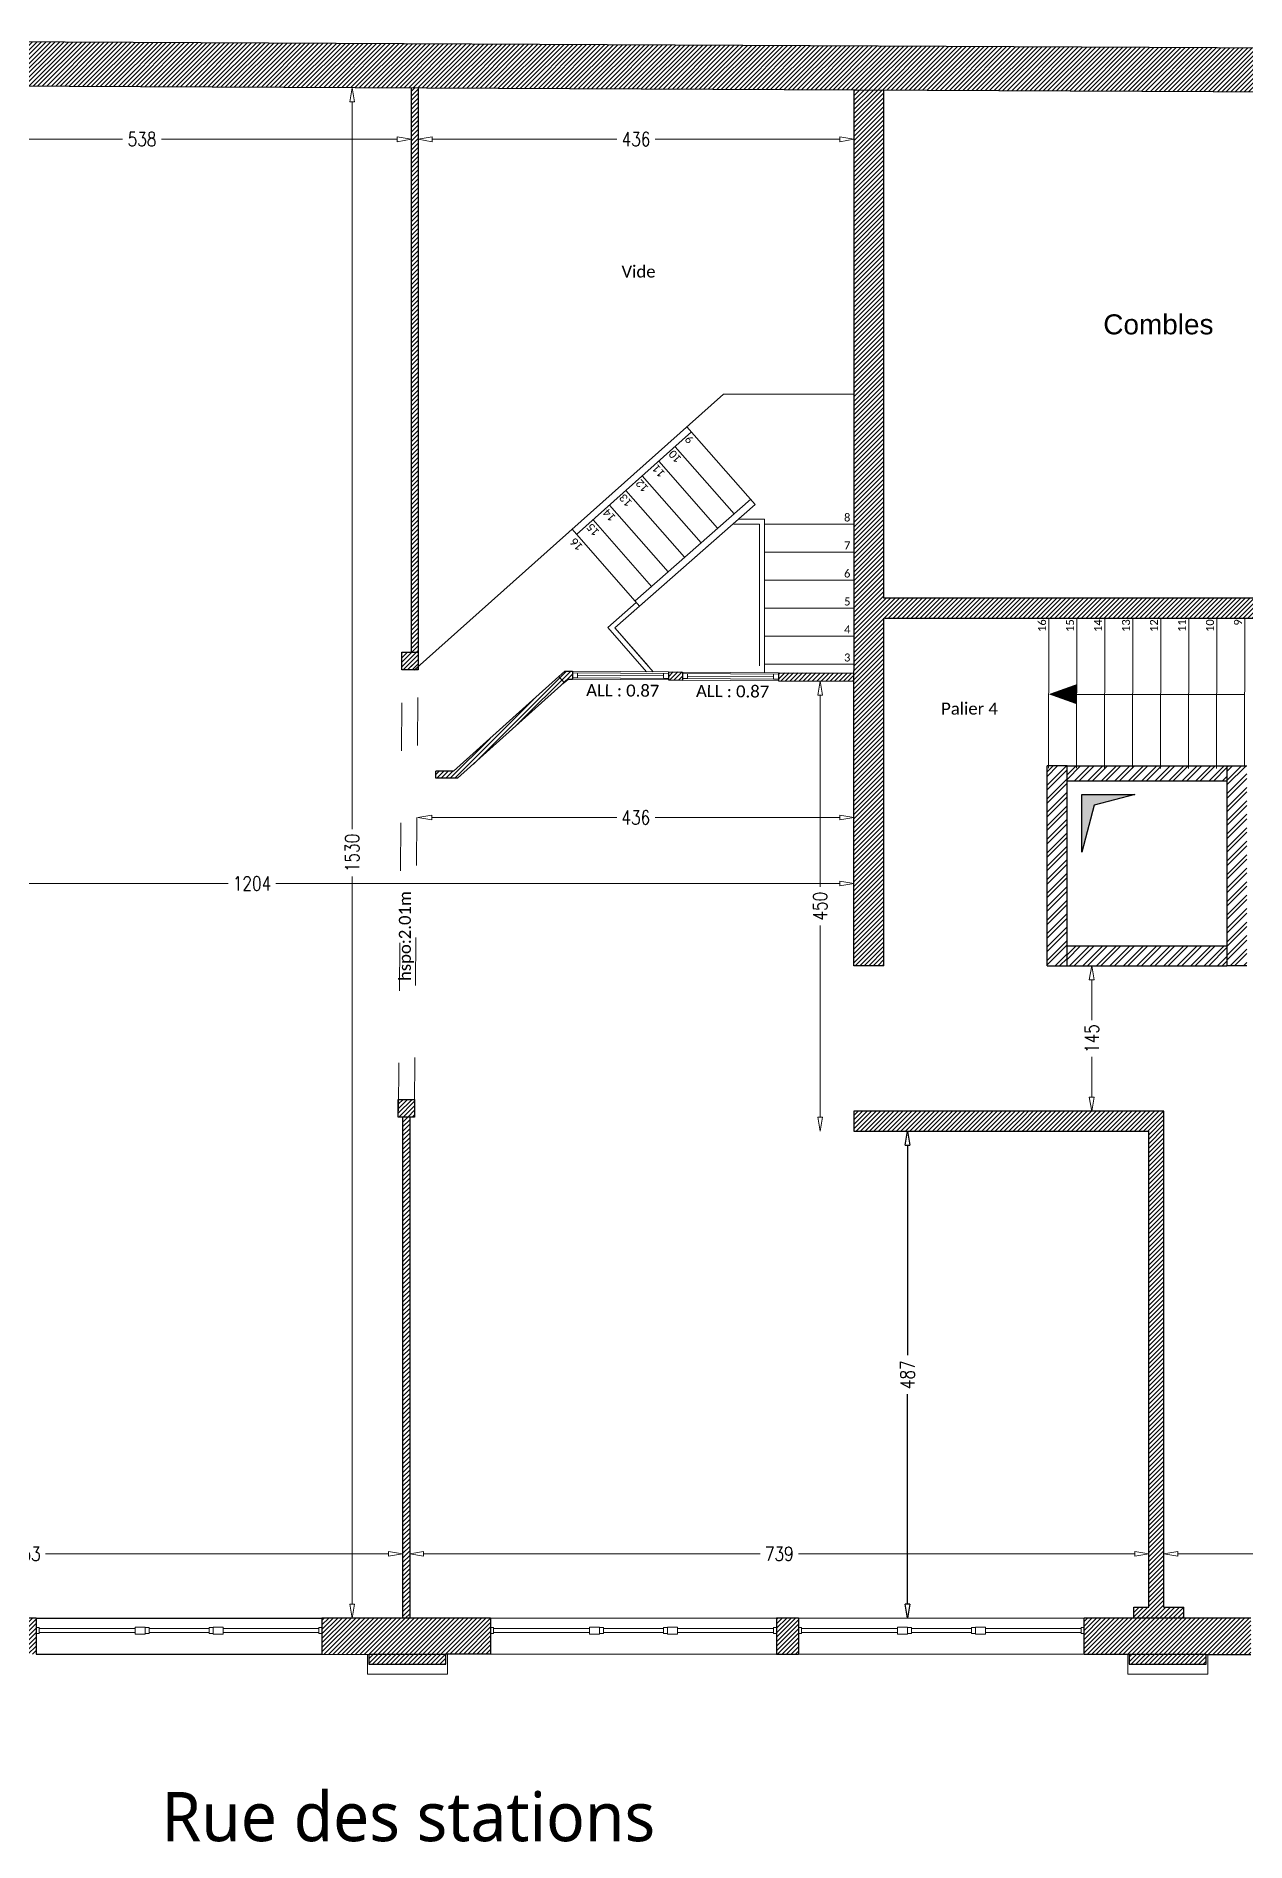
# Model space of a CAD drawing. Header units: millimetres. Extents: x -14819 to 43195, y -10328 to 20814.
# Drawn here: x 7799 to 9009, y 19008 to 20814 of the extents above; entities that cross this region are included whole.
import ezdxf
from ezdxf.enums import TextEntityAlignment as Align

# ---------------------------------------------------------------- set-up
doc = ezdxf.new("R2010")
doc.units = ezdxf.units.MM
doc.header["$PDMODE"] = 3
doc.linetypes.add('ACAD_ISO03W100', pattern=[30, 12, -18])
doc.linetypes.add('Chemin', pattern=[0.5, 0.3, -0.2])
for name, color, linetype, lineweight in [('-SOCNA- Fer- Coffrage', 173, 'Continuous', 25), ('01 - Gros Oeuvre', 7, 'Continuous', 25), ('05 - Menuiserie', 150, 'Continuous', 5), ('41 - Côtes Intérieures', 71, 'Continuous', 9), ('50 - Signes', 12, 'Continuous', 9), ('59 - TxT', 120, 'Continuous', 0), ('_Texte', 7, 'Continuous', 15), ('Escalier', 8, 'Continuous', 18), ('Lignes', 92, 'Continuous', 9), ('Légendes', 250, 'Continuous', 5), ('Menuiserie', 250, 'Continuous', 9), ('Menuiserie_cps', 7, 'Continuous', 15), ('Mur_coupe', 7, 'Continuous', 25), ('Mur_projeté', 8, 'ACAD_ISO03W100', 18), ('Mur_vu', 8, 'Continuous', 18)]:
    doc.layers.add(name, color=color, linetype=linetype, lineweight=lineweight)
doc.layers.add('10 - Hachures', color=7, linetype='Continuous', lineweight=18, true_color=0x646464)
doc.styles.add('CR_Cot', font='simplex.shx', dxfattribs={"width": 0.8})
doc.styles.add('Legend', font='calibri.ttf')
doc.styles.get("Standard").update_dxf_attribs({"font": 'arial.ttf'})
doc.styles.add('Trebuchet MS', font='trebuc.ttf', dxfattribs={"height": 0.492308})
doc.dimstyles.get("Standard").update_dxf_attribs({"dimtxt": 14, "dimasz": 14, "dimexe": 0.18, "dimexo": 0.0625, "dimgap": 5, "dimtad": 0, "dimtoh": 1, "dimdec": 0, "dimzin": 0, "dimdsep": 46, "dimtxsty": 'CR_Cot', "dimblk": 'CLOSEDBLANK', "dimcen": 0, "dimse1": 1, "dimse2": 1, "dimadec": 0, "dimazin": 0, "dimtfac": 1, "dimtdec": 0, "dimtofl": 0, "dimtmove": 0, "dimatfit": 3, "dimfxl": 1, "dimtolj": 1, "dimtzin": 0, "dimarcsym": 0})
pattern_1 = [(45, (-15792.2125, -6420.9013), (-2.24506403, 2.24506403), [])]
pattern_2 = [(45, (-6623.518, -9169.1808), (-2.245064, 2.245064), [])]

# ---------------------------------------------------------------- blocks, each defined once
blk = doc.blocks.new('_ClosedBlank')
at = {"color": 0, "linetype": 'ByBlock', "lineweight": -2}
for p, q in [((-1, 0.17), (0, 0)), ((-1, 0.17), (-1, -0.17)), ((0, 0), (-1, -0.17))]:
    blk.add_line(p, q, dxfattribs=at)
blk = doc.blocks.new('*D769')
at = {"layer": '41 - Côtes Intérieures', "color": 0, "lineweight": -2, "transparency": 16777216}
for p, q in [((8853.1, 9859.3), (8853.1, 9818.9)), ((8853.1, 9741.8), (8853.1, 9782.2))]:
    blk.add_line(p, q, dxfattribs=at)
at = {"layer": 'Defpoints', "color": 0, "lineweight": 18, "transparency": 16777216}
for p in [(8872.6, 9873.3, 487.5), (8853.1, 9727.8), (8872.6, 9727.8)]:
    blk.add_point(p, dxfattribs=at)
at = {"layer": '41 - Côtes Intérieures', "color": 0, "lineweight": -2, "transparency": 16777216, "xscale": 14, "yscale": 14, "zscale": 14}
for p, rotation in [((8853.1, 9873.3), 90), ((8853.1, 9727.8), 270)]:
    blk.add_blockref('_ClosedBlank', p, dxfattribs=dict(at, rotation=rotation))
at = {"layer": '41 - Côtes Intérieures', "color": 0, "lineweight": 18, "transparency": 16777216, "insert": (8853.1, 9800.5), "char_height": 14, "attachment_point": 5, "rotation": 90, "style": 'CR_Cot'}
blk.add_mtext('\\A1;145', dxfattribs=at)
blk = doc.blocks.new('Fenetre_96')
blk.add_lwpolyline([(0.05, 0.05), (0.05, 0), (0, 0), (0, 0.05), (0.96, 0.05), (0.96, 0), (0.91, 0), (0.91, 0.05), (0.91, 0.025), (0.05, 0.025), (0.05, 0), (0.91, 0)])
blk = doc.blocks.new('*D772')
at = {"layer": '41 - Côtes Intérieures', "color": 0, "lineweight": -2, "transparency": 16777216}
for p, q in [((7425, 9285.3), (7768, 9285.3)), ((8149.7, 9285.3), (7806.8, 9285.3))]:
    blk.add_line(p, q, dxfattribs=at)
at = {"layer": 'Defpoints', "color": 0, "lineweight": 18, "transparency": 16777216}
for p in [(8163.7, 9285.3), (7411, 9221, 195), (8163.7, 9221, 195)]:
    blk.add_point(p, dxfattribs=at)
at = {"layer": '41 - Côtes Intérieures', "color": 0, "lineweight": -2, "transparency": 16777216, "xscale": 14, "yscale": 14, "zscale": 14, "rotation": 180}
blk.add_blockref('_ClosedBlank', (7411, 9285.3), dxfattribs=at)
at = {"layer": '41 - Côtes Intérieures', "color": 0, "lineweight": -2, "transparency": 16777216, "xscale": 14, "yscale": 14, "zscale": 14}
blk.add_blockref('_ClosedBlank', (8163.7, 9285.3), dxfattribs=at)
at = {"layer": '41 - Côtes Intérieures', "color": 0, "lineweight": 18, "transparency": 16777216, "insert": (7787.4, 9285.3), "char_height": 14, "attachment_point": 5, "style": 'CR_Cot'}
blk.add_mtext('\\A1;753', dxfattribs=at)
blk = doc.blocks.new('*D773')
at = {"layer": '41 - Côtes Intérieures', "color": 0, "lineweight": -2, "transparency": 16777216}
for p, q in [((8184.9, 9285.3), (8521.4, 9285.3)), ((8896.2, 9285.3), (8559.7, 9285.3))]:
    blk.add_line(p, q, dxfattribs=at)
at = {"layer": 'Defpoints', "color": 0, "lineweight": 18, "transparency": 16777216}
for p in [(8910.2, 9285.3), (8910.2, 9263.6), (8170.9, 9221, 195)]:
    blk.add_point(p, dxfattribs=at)
at = {"layer": '41 - Côtes Intérieures', "color": 0, "lineweight": -2, "transparency": 16777216, "xscale": 14, "yscale": 14, "zscale": 14, "rotation": 180}
blk.add_blockref('_ClosedBlank', (8170.9, 9285.3), dxfattribs=at)
at = {"layer": '41 - Côtes Intérieures', "color": 0, "lineweight": -2, "transparency": 16777216, "xscale": 14, "yscale": 14, "zscale": 14}
blk.add_blockref('_ClosedBlank', (8910.2, 9285.3), dxfattribs=at)
at = {"layer": '41 - Côtes Intérieures', "color": 0, "lineweight": 18, "transparency": 16777216, "insert": (8540.6, 9285.3), "char_height": 14, "attachment_point": 5, "style": 'CR_Cot'}
blk.add_mtext('\\A1;739', dxfattribs=at)
blk = doc.blocks.new('*D774')
at = {"layer": '41 - Côtes Intérieures', "color": 0, "lineweight": -2, "transparency": 16777216}
for p, q in [((8939.2, 9285.3), (9208.3, 9285.3)), ((9516.1, 9285.3), (9247.1, 9285.3))]:
    blk.add_line(p, q, dxfattribs=at)
at = {"layer": 'Defpoints', "color": 0, "lineweight": 18, "transparency": 16777216}
for p in [(9530.1, 9285.3), (8925.2, 9232), (9530.1, 9232, 195)]:
    blk.add_point(p, dxfattribs=at)
at = {"layer": '41 - Côtes Intérieures', "color": 0, "lineweight": -2, "transparency": 16777216, "xscale": 14, "yscale": 14, "zscale": 14, "rotation": 180}
blk.add_blockref('_ClosedBlank', (8925.2, 9285.3), dxfattribs=at)
at = {"layer": '41 - Côtes Intérieures', "color": 0, "lineweight": -2, "transparency": 16777216, "xscale": 14, "yscale": 14, "zscale": 14}
blk.add_blockref('_ClosedBlank', (9530.1, 9285.3), dxfattribs=at)
at = {"layer": '41 - Côtes Intérieures', "color": 0, "lineweight": 18, "transparency": 16777216, "insert": (9227.7, 9285.3), "char_height": 14, "attachment_point": 5, "style": 'CR_Cot'}
blk.add_mtext('\\A1;605', dxfattribs=at)
blk = doc.blocks.new('*D775')
at = {"layer": '41 - Côtes Intérieures', "color": 0, "lineweight": -2, "transparency": 16777216}
for p, q in [((8581.5, 10143.7), (8581.5, 9952.2)), ((8581.5, 9721.8), (8581.5, 9913.4))]:
    blk.add_line(p, q, dxfattribs=at)
at = {"layer": 'Defpoints', "color": 0, "lineweight": 18, "transparency": 16777216}
for p in [(8581.5, 10157.7), (8615.3, 10157.7, 195), (8615.3, 9707.8, 195)]:
    blk.add_point(p, dxfattribs=at)
at = {"layer": '41 - Côtes Intérieures', "color": 0, "lineweight": -2, "transparency": 16777216, "xscale": 14, "yscale": 14, "zscale": 14}
for p, rotation in [((8581.5, 10157.7), 90), ((8581.5, 9707.8), 270)]:
    blk.add_blockref('_ClosedBlank', p, dxfattribs=dict(at, rotation=rotation))
at = {"layer": '41 - Côtes Intérieures', "color": 0, "lineweight": 18, "transparency": 16777216, "insert": (8581.5, 9932.8), "char_height": 14, "attachment_point": 5, "rotation": 90, "style": 'CR_Cot'}
blk.add_mtext('\\A1;450', dxfattribs=at)
blk = doc.blocks.new('*D776')
at = {"layer": '41 - Côtes Intérieures', "color": 0, "lineweight": -2, "transparency": 16777216}
for p, q in [((8193, 10021.5), (8378, 10021.5)), ((8601.3, 10021.5), (8416.3, 10021.5))]:
    blk.add_line(p, q, dxfattribs=at)
at = {"layer": 'Defpoints', "color": 0, "lineweight": 18, "transparency": 16777216}
for p in [(8179, 10117, 195), (8615.3, 10116, 281.1), (8615.3, 10021.5)]:
    blk.add_point(p, dxfattribs=at)
at = {"layer": '41 - Côtes Intérieures', "color": 0, "lineweight": -2, "transparency": 16777216, "xscale": 14, "yscale": 14, "zscale": 14, "rotation": 180}
blk.add_blockref('_ClosedBlank', (8179, 10021.5), dxfattribs=at)
at = {"layer": '41 - Côtes Intérieures', "color": 0, "lineweight": -2, "transparency": 16777216, "xscale": 14, "yscale": 14, "zscale": 14}
blk.add_blockref('_ClosedBlank', (8615.3, 10021.5), dxfattribs=at)
at = {"layer": '41 - Côtes Intérieures', "color": 0, "lineweight": 18, "transparency": 16777216, "insert": (8397.1, 10021.5), "char_height": 14, "attachment_point": 5, "style": 'CR_Cot'}
blk.add_mtext('\\A1;436', dxfattribs=at)
blk = doc.blocks.new('*D777')
at = {"layer": '41 - Côtes Intérieures', "color": 0, "lineweight": -2, "transparency": 16777216}
for p, q in [((7648, 10699.6), (7883.8, 10699.6)), ((8158.3, 10699.6), (7922.6, 10699.6))]:
    blk.add_line(p, q, dxfattribs=at)
at = {"layer": 'Defpoints', "color": 0, "lineweight": 18, "transparency": 16777216}
for p in [(7634, 10753.8, 195), (8172.3, 10751.2, 195), (8172.3, 10699.6)]:
    blk.add_point(p, dxfattribs=at)
at = {"layer": '41 - Côtes Intérieures', "color": 0, "lineweight": -2, "transparency": 16777216, "xscale": 14, "yscale": 14, "zscale": 14, "rotation": 180}
blk.add_blockref('_ClosedBlank', (7634, 10699.6), dxfattribs=at)
at = {"layer": '41 - Côtes Intérieures', "color": 0, "lineweight": -2, "transparency": 16777216, "xscale": 14, "yscale": 14, "zscale": 14}
blk.add_blockref('_ClosedBlank', (8172.3, 10699.6), dxfattribs=at)
at = {"layer": '41 - Côtes Intérieures', "color": 0, "lineweight": 18, "transparency": 16777216, "insert": (7903.2, 10699.6), "char_height": 14, "attachment_point": 5, "style": 'CR_Cot'}
blk.add_mtext('\\A1;538', dxfattribs=at)
blk = doc.blocks.new('*D778')
at = {"layer": '41 - Côtes Intérieures', "color": 0, "lineweight": -2, "transparency": 16777216}
for p, q in [((8193.3, 10699.6), (8378.2, 10699.6)), ((8601.3, 10699.6), (8416.5, 10699.6))]:
    blk.add_line(p, q, dxfattribs=at)
at = {"layer": 'Defpoints', "color": 0, "lineweight": 18, "transparency": 16777216}
for p in [(8179.3, 10751.1, 195), (8615.3, 10749, 195), (8615.3, 10699.6)]:
    blk.add_point(p, dxfattribs=at)
at = {"layer": '41 - Côtes Intérieures', "color": 0, "lineweight": -2, "transparency": 16777216, "xscale": 14, "yscale": 14, "zscale": 14, "rotation": 180}
blk.add_blockref('_ClosedBlank', (8179.3, 10699.6), dxfattribs=at)
at = {"layer": '41 - Côtes Intérieures', "color": 0, "lineweight": -2, "transparency": 16777216, "xscale": 14, "yscale": 14, "zscale": 14}
blk.add_blockref('_ClosedBlank', (8615.3, 10699.6), dxfattribs=at)
at = {"layer": '41 - Côtes Intérieures', "color": 0, "lineweight": 18, "transparency": 16777216, "insert": (8397.3, 10699.6), "char_height": 14, "attachment_point": 5, "style": 'CR_Cot'}
blk.add_mtext('\\A1;436', dxfattribs=at)
blk = doc.blocks.new('*D779')
at = {"layer": '41 - Côtes Intérieures', "color": 0, "lineweight": -2, "transparency": 16777216}
for p, q in [((7425, 9955.6), (7989.2, 9955.6)), ((8601.3, 9955.6), (8037.1, 9955.6))]:
    blk.add_line(p, q, dxfattribs=at)
at = {"layer": 'Defpoints', "color": 0, "lineweight": 18, "transparency": 16777216}
for p in [(7411, 9980.8, 195), (8615.3, 9980.8, 438.8), (7411, 9955.6)]:
    blk.add_point(p, dxfattribs=at)
at = {"layer": '41 - Côtes Intérieures', "color": 0, "lineweight": -2, "transparency": 16777216, "xscale": 14, "yscale": 14, "zscale": 14, "rotation": 180}
blk.add_blockref('_ClosedBlank', (7411, 9955.6), dxfattribs=at)
at = {"layer": '41 - Côtes Intérieures', "color": 0, "lineweight": -2, "transparency": 16777216, "xscale": 14, "yscale": 14, "zscale": 14}
blk.add_blockref('_ClosedBlank', (8615.3, 9955.6), dxfattribs=at)
at = {"layer": '41 - Côtes Intérieures', "color": 0, "lineweight": 18, "transparency": 16777216, "insert": (8013.2, 9955.6), "char_height": 14, "attachment_point": 5, "style": 'CR_Cot'}
blk.add_mtext('\\A1;1204', dxfattribs=at)
blk = doc.blocks.new('*D782')
at = {"layer": '41 - Côtes Intérieures', "color": 0, "lineweight": -2, "transparency": 16777216}
for p, q in [((8113.3, 10737.2), (8113.3, 10009.8)), ((8113.3, 9235), (8113.3, 9962.4))]:
    blk.add_line(p, q, dxfattribs=at)
at = {"layer": 'Defpoints', "color": 0, "lineweight": 18, "transparency": 16777216}
for p in [(8113.3, 10751.2), (8171.2, 10751.2, 195), (8163.7, 9221, 195)]:
    blk.add_point(p, dxfattribs=at)
at = {"layer": '41 - Côtes Intérieures', "color": 0, "lineweight": -2, "transparency": 16777216, "xscale": 14, "yscale": 14, "zscale": 14}
for p, rotation in [((8113.3, 10751.2), 90), ((8113.3, 9221), 270)]:
    blk.add_blockref('_ClosedBlank', p, dxfattribs=dict(at, rotation=rotation))
at = {"layer": '41 - Côtes Intérieures', "color": 0, "lineweight": 18, "transparency": 16777216, "insert": (8113.3, 9986.1), "char_height": 14, "attachment_point": 5, "rotation": 90, "style": 'CR_Cot'}
blk.add_mtext('\\A1;1530', dxfattribs=at)
blk = doc.blocks.new('*D867')
at = {"layer": '41 - Côtes Intérieures', "color": 0, "lineweight": -2, "transparency": 16777216}
for p, q in [((8670.4, 19704.7), (8670.4, 19494.7)), ((8670.4, 19245.9), (8670.4, 19455.9))]:
    blk.add_line(p, q, dxfattribs=at)
at = {"layer": 'Defpoints', "color": 0, "transparency": 16777216}
for p in [(8638.1, 19718.7), (8638.1, 19231.9), (8670.4, 19231.9)]:
    blk.add_point(p, dxfattribs=at)
at = {"layer": '41 - Côtes Intérieures', "color": 0, "lineweight": -2, "transparency": 16777216, "xscale": 14, "yscale": 14, "zscale": 14}
for p, rotation in [((8670.4, 19718.7), 90), ((8670.4, 19231.9), 270)]:
    blk.add_blockref('_ClosedBlank', p, dxfattribs=dict(at, rotation=rotation))
at = {"layer": '41 - Côtes Intérieures', "color": 0, "transparency": 16777216, "insert": (8670.4, 19475.3), "char_height": 14, "attachment_point": 5, "rotation": 90, "style": 'CR_Cot'}
blk.add_mtext('\\A1;487', dxfattribs=at)
blk = doc.blocks.new('A$Cf71503db')
at = {"layer": '-SOCNA- Fer- Coffrage', "ltscale": 1.5}
h = blk.add_hatch(dxfattribs=at)
h.set_pattern_fill('ANSI32', color=8)
h.set_pattern_definition([(45, (-33377.676, -7507.592), (-6.735192, 6.735192), []), (45, (-33373.185, -7507.592), (-6.735192, 6.735192), [])])
h.paths.add_polyline_path([(2384, 898.2), (2384, 698.2), (2404, 698.2), (2404, 898.2)])
h.paths.add_polyline_path([(2224, 698.2), (2224, 898.2), (2204, 898.2), (2204, 698.2)])
h = blk.add_hatch(dxfattribs=at)
h.set_pattern_fill('ANSI32', color=8)
h.set_pattern_definition([(45, (-6664.542, -4875.573), (-6.735192, 6.735192), []), (45, (-6660.052, -4875.573), (-6.735192, 6.735192), [])])
h.paths.add_polyline_path([(2384, 898.2), (2224, 898.2), (2224, 884.9), (2384, 884.9)])
h.paths.add_polyline_path([(2384, 884.9), (2224, 884.9), (2224, 883.2), (2374, 883.2), (2384, 883.2)])
h = blk.add_hatch(color=54, dxfattribs=at)
h.dxf.hatch_style = 1
h.paths.add_polyline_path([(2251.3, 858.7), (2291.8, 869.6), (2238.8, 869.6), (2238.8, 811.8)])
h = blk.add_hatch(dxfattribs=at)
h.set_pattern_fill('ANSI32', color=8)
h.set_pattern_definition([(45, (-6664.542, -5055.573), (-6.735192, 6.735192), []), (45, (-6660.052, -5055.573), (-6.735192, 6.735192), [])])
h.paths.add_polyline_path([(2384, 718.2), (2224, 718.2), (2224, 704.9), (2384, 704.9)])
h.paths.add_polyline_path([(2384, 704.9), (2224, 704.9), (2224, 698.2), (2374, 698.2), (2384, 698.2)])
at = {"layer": '10 - Hachures', "lineweight": 18}
h = blk.add_hatch(dxfattribs=at)
h.set_pattern_fill('ANSI31', color=256)
h.set_pattern_definition(pattern_2)
h.paths.add_polyline_path([(1144.6, 1622.2), (1144.6, 1578.2), (2590.3, 1571.2), (2590.3, 1615.2), (1559.5, 1620.2)])
h = blk.add_hatch(dxfattribs=at)
h.set_pattern_fill('ANSI31', color=256)
h.set_pattern_definition([(45, (-6545.512, -9169.1808), (-2.245064, 2.245064), [])])
h.paths.add_polyline_path([(1574.9, 1576.5), (1567.9, 1576.5), (1567.9, 994.6), (1574.9, 994.5)])
h = blk.add_hatch(dxfattribs=at)
h.set_pattern_fill('ANSI31', color=256)
h.set_pattern_definition(pattern_2)
h.paths.add_polyline_path([(2040.9, 1573.8), (2010.9, 1574), (2010.9, 698.2), (2040.9, 698.2)])
h = blk.add_hatch(dxfattribs=at)
h.set_pattern_fill('ANSI31', color=256)
h.set_pattern_definition(pattern_2)
h.paths.add_polyline_path([(2040.9, 1065.8), (2564.8, 1065.8), (2564.8, 1045.8), (2040.9, 1045.8)])
h = blk.add_hatch(dxfattribs=at)
h.set_pattern_fill('ANSI31', color=256)
h.set_pattern_definition([(45, (-6538.512, -9247.4892), (-2.245064, 2.245064), [])])
h.paths.add_polyline_path([(1574.9, 1011.9), (1558.6, 1011.9), (1558.6, 994.1), (1574.9, 994.1)])
h = blk.add_hatch(dxfattribs=at)
h.set_pattern_fill('ANSI31', color=256)
h.set_pattern_definition(pattern_2)
h.paths.add_polyline_path([(2010.9, 990.7), (1935.3, 991.3), (1935.3, 989.8), (1935.3, 989.8), (1935.3, 988.1), (1935.3, 983.3), (2010.9, 982.7)])
h.paths.add_polyline_path([(1839.3, 988.5), (1839.3, 992), (1825.3, 992.1), (1825.3, 990.6), (1825.3, 990.6), (1825.3, 988.2), (1825.3, 984.1), (1839.3, 984), (1839.3, 985.5), (1839.3, 985.5)])
h.paths.add_polyline_path([(1729.3, 989.3), (1729.3, 992.8), (1721.8, 992.9), (1715.8, 987.4), (1721.2, 981.5), (1724.9, 984.8), (1729.3, 984.8), (1729.3, 986.3), (1729.3, 986.3)])
h.paths.add_polyline_path([(1721.2, 981.5), (1715.8, 987.4), (1610.3, 892.7), (1592.8, 892.7), (1592.8, 885.7), (1614.4, 885.7)])
h = blk.add_hatch(dxfattribs=at)
h.set_pattern_fill('ANSI31', color=256)
h.set_pattern_definition(pattern_2)
h.paths.add_polyline_path([(1555.1, 546.9), (1571.5, 546.9), (1571.5, 564.7), (1555.1, 564.7)])
h = blk.add_hatch(dxfattribs=at)
h.set_pattern_fill('ANSI31', color=256)
h.set_pattern_definition(pattern_2)
h.paths.add_polyline_path([(1566.5, 546.9), (1559.3, 546.9), (1559.3, 46), (1566.5, 46)])
h = blk.add_hatch(dxfattribs=at)
h.set_pattern_fill('ANSI31', color=256)
h.set_pattern_definition(pattern_2)
h.paths.add_polyline_path([(2181, 552.8), (2010.9, 552.8), (2010.9, 532.8), (2181, 532.8)])
h = blk.add_hatch(dxfattribs=at)
h.set_pattern_fill('ANSI31', color=256)
h.set_pattern_definition(pattern_2)
h.paths.add_polyline_path([(2181, 552.8), (2181, 532.8), (2305.8, 532.8), (2305.8, 57), (2290.8, 57), (2290.8, 46), (2340.8, 46), (2340.8, 57), (2320.8, 57), (2320.8, 532.8), (2321, 532.8), (2321, 552.8)])
at = {"layer": '10 - Hachures'}
h = blk.add_hatch(dxfattribs=at)
h.set_pattern_fill('ANSI31', color=256, style=0)
h.set_pattern_definition(pattern_1)
h.paths.add_polyline_path([(69.9, 46), (8.3, 46), (9.9, 10), (69.9, 10), (884.8, 10), (884.8, 46), (69.9, 46)])
h.paths.add_polyline_path([(1484.8, 46), (1478.8, 46), (1478.8, 10), (1647.4, 10), (1647.4, 46), (1559.5, 46)])
h.paths.add_polyline_path([(1170.8, 46), (1170.8, 10), (1192.8, 10), (1192.8, 46)])
h.paths.add_polyline_path([(2401.9, 46), (2241, 46), (2241, 10), (2407.9, 10), (2407.9, 46)])
h.paths.add_polyline_path([(3005.1, 46), (2999.1, 46), (2999.1, 10), (3026.9, 10), (3026.9, 46)])
h = blk.add_hatch(dxfattribs=at)
h.set_pattern_fill('ANSI31', color=256, style=0)
h.set_pattern_definition(pattern_1)
h.paths.add_polyline_path([(1933.4, 46), (1933.4, 10), (1955.4, 10), (1955.4, 46)])
h.paths.add_polyline_path([(2714.5, 46), (2692.5, 46), (2692.5, 9.5), (2714.5, 9.5), (2714.5, 30)])
h = blk.add_hatch(dxfattribs=at)
h.set_pattern_fill('ANSI31', color=256, style=0)
h.set_pattern_definition(pattern_1)
h.paths.add_polyline_path([(1525.7, 10), (1525.7, 0), (1602.7, 0), (1602.7, 10), (1559.5, 10)], flags=0)
h = blk.add_hatch(dxfattribs=at)
h.set_pattern_fill('ANSI31', color=256, style=0)
h.set_pattern_definition(pattern_1)
h.paths.add_polyline_path([(2286.2, 10), (2286.2, 0), (2363.2, 0), (2363.2, 10)], flags=0)
at = {"layer": '-SOCNA- Fer- Coffrage', "color": 4, "ltscale": 1.5}
for p, q in [((2204, 698.2, 487.5), (2204, 898.2, 487.5)), ((2224, 898.2, 487.5), (2204, 898.2, 487.5)), ((2224, 698.2, 487.5), (2224, 898.2, 487.5)), ((2384, 898.2, 487.5), (2384, 698.2, 487.5)), ((2384, 898.2, 487.5), (2404, 898.2, 487.5)), ((2204, 698.2, 487.5), (2224, 698.2, 487.5)), ((2404, 698.2, 487.5), (2384, 698.2, 487.5))]:
    blk.add_line(p, q, dxfattribs=at)
at = {"layer": '-SOCNA- Fer- Coffrage', "color": 2, "ltscale": 1.5}
for p, q in [((2224, 898.2, 487.5), (2384, 898.2, 487.5)), ((2224, 883.2, 487.5), (2384, 883.2, 487.5)), ((2224, 718.2, 487.5), (2384, 718.2, 487.5)), ((2224, 698.2, 487.5), (2384, 698.2, 487.5))]:
    blk.add_line(p, q, dxfattribs=at)
at = {"layer": '-SOCNA- Fer- Coffrage', "color": 8, "ltscale": 1.5, "elevation": 487.5}
blk.add_lwpolyline([(2238.8, 869.6), (2291.8, 869.6), (2251.3, 858.7), (2238.8, 811.8)], close=True, dxfattribs=at)
at = {"layer": '01 - Gros Oeuvre'}
for p, q in [((2040.9, 1065.8), (2040.9, 1257.6)), ((2040.9, 698.2, 487.5), (2040.9, 1045.8)), ((2010.9, 698.2, 487.5), (2010.9, 993.1)), ((2010.9, 552.8), (2010.9, 532.8)), ((1192.8, 46), (1478.8, 46)), ((1955.4, 46), (1933.4, 46)), ((1933.4, 46), (1933.4, 10)), ((1944.4, 46), (1937.2, 46)), ((1955.4, 46), (1955.4, 10)), ((1192.8, 10), (1478.8, 10)), ((1478.8, 10), (1525.7, 9.5)), ((1525.7, 9.5), (1525.7, 10)), ((1525.7, 10), (1525.7, 0)), ((1525.7, 10), (1602.7, 10)), ((1602.7, 9.5), (1602.7, 10)), ((1602.7, 0), (1602.7, 10)), ((2286.2, 9.5), (2286.2, 10)), ((2286.2, 10), (2286.2, 0)), ((2286.2, 10), (2363.2, 10)), ((2363.2, 9.5), (2363.2, 10)), ((2363.2, 0), (2363.2, 10)), ((2363.2, 9.5), (2407.9, 9.5)), ((1525.7, 0), (1602.7, 0)), ((2286.2, 0), (2363.2, 0))]:
    blk.add_line(p, q, dxfattribs=at)
for points in [[(1567.9, 1576.5), (1567.9, 1011.9)], [(1574.9, 1576.5), (1574.9, 1011.9)], [(1721.2, 981.5), (1614.4, 885.7), (1592.8, 885.7)], [(1559.3, 546.9), (1559.3, 46)], [(1566.5, 546.9), (1566.5, 46)]]:
    blk.add_lwpolyline(points, dxfattribs=at)
at = {"layer": '01 - Gros Oeuvre', "elevation": 487.5}
blk.add_lwpolyline([(2040.9, 698.2), (2010.9, 698.2)], dxfattribs=at)
at = {"layer": '05 - Menuiserie', "extrusion": (0, 0, -1)}
for p, q in [((1192.8, 36.5), (1195.8, 36.5)), ((1192.8, 36.5), (1192.8, 30.5)), ((1195.8, 36.5), (1195.8, 30.5)), ((1291.8, 37), (1301.8, 37)), ((1291.8, 37), (1291.8, 30)), ((1301.8, 37), (1301.8, 30)), ((1301.8, 36.5), (1305.8, 36.5)), ((1301.8, 36.5), (1301.8, 30.5)), ((1305.8, 36.5), (1305.8, 30.5)), ((1365.8, 36.5), (1369.8, 36.5)), ((1365.8, 36.5), (1365.8, 30.5)), ((1369.8, 37), (1379.8, 37)), ((1369.8, 37), (1369.8, 30)), ((1369.8, 36.5), (1369.8, 30.5)), ((1379.8, 37), (1379.8, 30)), ((1647.4, 36.5), (1650.4, 36.5)), ((1647.4, 36.5), (1647.4, 30.5)), ((1650.4, 36.5), (1650.4, 30.5)), ((1746.4, 37), (1756.4, 37)), ((1746.4, 37), (1746.4, 30)), ((1756.4, 37), (1756.4, 30)), ((1756.4, 36.5), (1760.4, 36.5)), ((1756.4, 36.5), (1756.4, 30.5)), ((1760.4, 36.5), (1760.4, 30.5)), ((1820.4, 36.5), (1824.4, 36.5)), ((1820.4, 36.5), (1820.4, 30.5)), ((1824.4, 37), (1834.4, 37)), ((1824.4, 37), (1824.4, 30)), ((1824.4, 36.5), (1824.4, 30.5)), ((1834.4, 37), (1834.4, 30)), ((1955.4, 36.5), (1958.4, 36.5)), ((1955.4, 36.5), (1955.4, 30.5)), ((1958.4, 36.5), (1958.4, 30.5)), ((2054.4, 37), (2064.4, 37)), ((2054.4, 37), (2054.4, 30)), ((2064.4, 37), (2064.4, 30)), ((2064.4, 36.5), (2068.4, 36.5)), ((2064.4, 36.5), (2064.4, 30.5)), ((2068.4, 36.5), (2068.4, 30.5)), ((2128.4, 36.5), (2132.4, 36.5)), ((2128.4, 36.5), (2128.4, 30.5)), ((2132.4, 37), (2142.4, 37)), ((2132.4, 37), (2132.4, 30)), ((2132.4, 36.5), (2132.4, 30.5)), ((2142.4, 37), (2142.4, 30)), ((1195.8, 30.5), (1192.8, 30.5)), ((1301.8, 30), (1291.8, 30)), ((1305.8, 30.5), (1301.8, 30.5)), ((1369.8, 30.5), (1365.8, 30.5)), ((1379.8, 30), (1369.8, 30)), ((1650.4, 30.5), (1647.4, 30.5)), ((1756.4, 30), (1746.4, 30)), ((1760.4, 30.5), (1756.4, 30.5)), ((1824.4, 30.5), (1820.4, 30.5)), ((1834.4, 30), (1824.4, 30)), ((1958.4, 30.5), (1955.4, 30.5)), ((2064.4, 30), (2054.4, 30)), ((2068.4, 30.5), (2064.4, 30.5)), ((2132.4, 30.5), (2128.4, 30.5)), ((2142.4, 30), (2132.4, 30))]:
    blk.add_line(p, q, dxfattribs=at)
at = {"layer": '05 - Menuiserie'}
for p, q in [((1478.8, 36.5), (1475.8, 36.5)), ((1475.8, 36.5), (1475.8, 30.5)), ((1478.8, 36.5), (1478.8, 30.5)), ((1933.4, 36.5), (1930.4, 36.5)), ((1930.4, 36.5), (1930.4, 30.5)), ((1933.4, 36.5), (1933.4, 30.5)), ((2241, 36.5), (2238, 36.5)), ((2238, 36.5), (2238, 30.5)), ((2241, 36.5), (2241, 30.5)), ((1195.8, 35.5), (1291.8, 35.5)), ((1195.8, 35.5), (1195.8, 31.5)), ((1291.8, 31.5), (1195.8, 31.5)), ((1291.8, 35.5), (1291.8, 31.5)), ((1305.8, 35.5), (1365.8, 35.5)), ((1305.8, 35.5), (1305.8, 31.5)), ((1365.8, 31.5), (1305.8, 31.5)), ((1365.8, 35.5), (1365.8, 31.5)), ((1379.8, 35.5), (1475.8, 35.5)), ((1379.8, 35.5), (1379.8, 31.5)), ((1475.8, 31.5), (1379.8, 31.5)), ((1475.8, 35.5), (1475.8, 31.5)), ((1475.8, 30.5), (1478.8, 30.5)), ((1650.4, 35.5), (1746.4, 35.5)), ((1650.4, 35.5), (1650.4, 31.5)), ((1746.4, 31.5), (1650.4, 31.5)), ((1746.4, 35.5), (1746.4, 31.5)), ((1760.4, 35.5), (1820.4, 35.5)), ((1760.4, 35.5), (1760.4, 31.5)), ((1820.4, 31.5), (1760.4, 31.5)), ((1820.4, 35.5), (1820.4, 31.5)), ((1834.4, 35.5), (1930.4, 35.5)), ((1834.4, 35.5), (1834.4, 31.5)), ((1930.4, 31.5), (1834.4, 31.5)), ((1930.4, 35.5), (1930.4, 31.5)), ((1930.4, 30.5), (1933.4, 30.5)), ((1958.4, 35.5), (2054.4, 35.5)), ((1958.4, 35.5), (1958.4, 31.5)), ((2054.4, 31.5), (1958.4, 31.5)), ((2054.4, 35.5), (2054.4, 31.5)), ((2068.4, 35.5), (2128.4, 35.5)), ((2068.4, 35.5), (2068.4, 31.5)), ((2128.4, 31.5), (2068.4, 31.5)), ((2128.4, 35.5), (2128.4, 31.5)), ((2142.4, 35.5), (2238, 35.5)), ((2142.4, 35.5), (2142.4, 31.5)), ((2238, 31.5), (2142.4, 31.5)), ((2238, 35.5), (2238, 31.5)), ((2238, 30.5), (2241, 30.5))]:
    blk.add_line(p, q, dxfattribs=at)
at = {"layer": '50 - Signes', "flags": 128}
for points in [[(1879.1, 1197.2, 0, 0, 0), (1784.4, 1114.1, 20, 0, 0), (1763.4, 1095.6, 0, 0, 0)], [(1966.3, 998.1, 0, 0, 0), (1966.3, 1111.7, 20, 0, 0), (1966.3, 1139.7, 0, 0, 0)], [(2233.7, 969.8, 20, 0, 0), (2205.7, 969.8, 0, 0, 0)]]:
    blk.add_lwpolyline(points, format="xyseb", dxfattribs=at)
blk.add_lwpolyline([(2401.7, 969.4), (2233.7, 969.5)], dxfattribs=at)
at = {"layer": 'Escalier'}
for p, q in [((1771.6, 1036), (1912.2, 1159.5)), ((1791.9, 1063.1), (1907.6, 1164.8)), ((1791.9, 1063.1), (1907.6, 1164.8)), ((1796.5, 1057.9), (1912.2, 1159.5)), ((1890.9, 1139.7), (1916.3, 1139.7)), ((1895.7, 1145), (1895.9, 1144.7)), ((1895.7, 1145), (1895.9, 1144.7)), ((1895.9, 1144.7), (1921.3, 1144.7)), ((1895.9, 1144.7), (1921.3, 1144.7)), ((1916.3, 1139.7), (1916.3, 998.1)), ((1921.3, 1144.7), (1921.3, 998.1)), ((1921.3, 1144.7), (1921.3, 991.4))]:
    blk.add_line(p, q, dxfattribs=at)
at = {"layer": 'Escalier', "flags": 128}
for points in [[(1570.9, 994), (1880.3, 1269.7), (2010.9, 1269.7)], [(1570.9, 994), (1880.3, 1269.7), (2010.9, 1269.7)], [(1733.5, 1129.5), (1848.5, 1232)], [(1733.5, 1129.5), (1848.5, 1232)], [(1912.2, 1159.5), (1843.9, 1237.2)], [(1912.2, 1159.5), (1843.9, 1237.2)], [(1891, 1150.3), (1832.1, 1217.3)], [(1891, 1150.3), (1832.1, 1217.3)], [(1874.5, 1135.7), (1815.7, 1202.7)], [(1874.5, 1135.7), (1815.7, 1202.7)], [(1858, 1121.2), (1799.2, 1188.1)], [(1858, 1121.2), (1799.2, 1188.1)], [(1825, 1092.2), (1766.4, 1158.8)], [(1825, 1092.2), (1766.4, 1158.8)], [(1841.5, 1106.7), (1782.8, 1173.4)], [(1841.5, 1106.7), (1782.8, 1173.4)], [(1808.4, 1077.6), (1750, 1144.2)], [(1808.4, 1077.6), (1750, 1144.2)], [(1921.3, 1139.7), (2011.3, 1139.7)], [(1921.3, 1139.7), (2011.3, 1139.7)], [(1796.5, 1057.9), (1728.9, 1134.8)], [(1796.5, 1057.9), (1728.9, 1134.8)], [(1921.3, 1111.7), (2011.3, 1111.7)], [(1921.3, 1111.7), (2011.3, 1111.7)], [(1921.3, 1083.7), (2011.3, 1083.7)], [(1921.3, 1083.7), (2011.3, 1083.7)], [(1793.2, 1061.6), (1764.6, 1036.4), (1803.4, 992.3)], [(1796.5, 1057.9), (1771.6, 1036), (1804.9, 998.1)], [(1921.3, 1055.7), (2011.3, 1055.7)], [(1921.3, 1055.7), (2011.3, 1055.7)], [(1771.6, 1036), (1810.1, 992.2)], [(2205.8, 1045.8), (2205.6, 895.8)], [(2233.8, 1045.8), (2233.6, 895.7)], [(2261.8, 1045.8), (2261.6, 895.7)], [(2289.8, 1045.8), (2289.6, 895.6)], [(2317.8, 1045.8), (2317.6, 895.6)], [(2345.8, 1045.8), (2345.6, 895.5)], [(2373.8, 1045.8), (2373.6, 895.5)], [(2401.8, 1045.8), (2401.6, 898.2)], [(1921.3, 1027.7), (2011.3, 1027.7)], [(1921.3, 1027.7), (2011.3, 1027.7)], [(1921.3, 999.7), (2010.9, 999.7)], [(1921.3, 999.7), (2011.3, 999.7)]]:
    blk.add_lwpolyline(points, dxfattribs=at)
at = {"layer": 'Lignes', "color": 7}
blk.add_line((2041.9, 1045.8), (2040.9, 1045.8), dxfattribs=at)
at = {"layer": 'Mur_coupe'}
for p, q in [((2626.9, 1615), (-68.5, 1627.8)), ((-0.4, 1583.8), (2590.3, 1571.2)), ((2010.9, 1574), (2010.9, 1257.6)), ((2040.9, 1257.6), (2040.9, 1573.8)), ((2010.9, 1257.6), (2010.9, 993.1)), ((2564.8, 1065.8), (2040.9, 1065.8)), ((2041.9, 1045.8), (2564.8, 1045.8)), ((2181, 552.8), (2010.9, 552.8)), ((2321, 552.8), (2181, 552.8)), ((2010.9, 532.8), (2181, 532.8)), ((2181, 532.8), (2305.8, 532.8, -195)), ((2320.8, 532.8, -195), (2321, 532.8)), ((1192.8, 46), (1170.8, 46)), ((1192.8, 46), (1192.8, 10)), ((1647.4, 46), (1478.8, 46)), ((1478.8, 46), (1478.8, 10)), ((1647.4, 46), (1647.4, 10)), ((1955.4, 46), (1933.4, 46)), ((1933.4, 46), (1933.4, 10)), ((1955.4, 46), (1955.4, 10)), ((2407.9, 46), (2241, 46))]:
    blk.add_line(p, q, dxfattribs=at)
at = {"layer": 'Mur_coupe', "flags": 128}
for points in [[(1558.6, 1011.9), (1574.9, 1011.9), (1574.9, 994.1), (1558.6, 994.1)], [(1555.1, 564.7), (1571.5, 564.7), (1571.5, 546.9), (1555.1, 546.9)]]:
    blk.add_lwpolyline(points, close=True, dxfattribs=at)
for points in [[(1610.3, 892.7), (1715.8, 987.4)], [(1715.8, 987.4), (1721.8, 992.9)], [(1715.8, 987.4), (1721.2, 981.5)], [(1721.2, 981.5), (1724.9, 984.8)], [(1721.8, 992.9), (1729.3, 992.8)], [(1724.9, 984.8), (1729.3, 984.8)], [(1729.3, 992.8), (1729.3, 984.8)], [(1825.3, 992.1), (1839.3, 992)], [(1825.3, 992.1), (1825.3, 984.1)], [(1825.3, 984.1), (1839.3, 984)], [(1839.3, 992), (1839.3, 984)], [(1935.3, 991.3), (2010.9, 990.7)], [(1935.3, 991.3), (1935.3, 983.3)], [(1935.3, 983.3), (2010.9, 982.7)], [(2290.8, 57), (2305.8, 57)], [(2320.8, 57), (2340.8, 57)]]:
    blk.add_lwpolyline(points, dxfattribs=at)
at = {"layer": 'Mur_coupe'}
for points in [[(1610.3, 892.7), (1592.8, 892.7)], [(1592.8, 885.7), (1592.8, 892.7)], [(2321, 532.8), (2321, 552.8)], [(2241, 10), (2241, 46)], [(1647.4, 10), (1602.7, 10)], [(1933.4, 10), (1955.4, 10)], [(2241, 10), (2286.2, 10)]]:
    blk.add_lwpolyline(points, dxfattribs=at)
at = {"layer": 'Mur_coupe', "elevation": -195, "flags": 128}
for points in [[(2305.8, 57), (2305.8, 532.8)], [(2320.8, 57), (2320.8, 532.8)], [(2290.8, 46), (2290.8, 57)], [(2340.8, 46), (2340.8, 57)]]:
    blk.add_lwpolyline(points, dxfattribs=at)
at = {"layer": 'Mur_projeté', "ltscale": 4, "flags": 128}
for points in [[(1555.3, 553.1), (1559, 994.1)], [(1571.4, 558.5), (1575, 994.1)]]:
    blk.add_lwpolyline(points, dxfattribs=at)
at = {"layer": 'Mur_vu'}
for p, q in [((1192.8, 46), (1478.8, 46)), ((1647.4, 46), (1933.4, 46)), ((1955.4, 46), (2241, 46)), ((1192.8, 10), (1478.8, 10)), ((1524.2, 9.5), (1524.2, -10)), ((1604.2, -10), (1604.2, 9.5)), ((1647.4, 10), (1933.4, 10)), ((1955.4, 10), (2241, 10)), ((2284.7, 9.5), (2284.7, -10)), ((2364.7, -10), (2364.7, 9.5)), ((1604.2, -10), (1524.2, -10)), ((2364.7, -10), (2284.7, -10))]:
    blk.add_line(p, q, dxfattribs=at)
at = {"layer": 'Mur_vu', "flags": 128}
for points in [[(1825.3, 992.1), (1729.3, 992.8)], [(1729.3, 984.8), (1825.3, 984.1)], [(1935.3, 991.3), (1839.3, 992)], [(1839.3, 984), (1935.3, 983.3)]]:
    blk.add_lwpolyline(points, dxfattribs=at)
at = {"layer": 'Menuiserie', "xscale": 100, "yscale": 100, "zscale": 100, "rotation": 359.5810117499988}
for p in [(1729.3, 986.3), (1839.3, 985.5)]:
    blk.add_blockref('Fenetre_96', p, dxfattribs=at)
at = {"layer": '59 - TxT', "linetype": 'Continuous'}
blk.add_text('Combles', height=20, dxfattribs=at).set_placement((2315.4, 1329.6), align=Align.CENTER)
at = {"layer": '59 - TxT', "linetype": 'Chemin', "ltscale": 0.1, "style": 'Legend'}
for s, rotation, p in [('10', 131.7006, (1830.7, 1214.7)), ('9', 131.7006, (1847.1, 1229.3)), ('11', 131.7006, (1814.3, 1200.1)), ('12', 131.7006, (1797.8, 1185.4)), ('13', 131.7006, (1781.4, 1170.8)), ('15', 131.7006, (1748.6, 1141.5)), ('14', 131.7006, (1765, 1156.1)), ('16', 131.7006, (1732.1, 1126.9)), ('16', 90, (2203, 1044.7)), ('15', 90, (2231, 1044.7)), ('14', 90, (2259, 1044.7)), ('13', 90, (2287, 1044.7)), ('12', 90, (2315, 1044.7)), ('11', 90, (2343, 1044.7)), ('10', 90, (2371, 1044.7)), ('9', 90, (2399, 1044.7))]:
    blk.add_text(s, height=8, rotation=rotation, dxfattribs=at).set_placement(p, align=Align.RIGHT)
for s, p in [('8', (2007.3, 1142.5)), ('7', (2007.3, 1114.5)), ('6', (2007.3, 1086.5)), ('5', (2007.4, 1058.5)), ('4', (2007.4, 1030.5)), ('3', (2007.3, 1002.5))]:
    blk.add_text(s, height=8, dxfattribs=at).set_placement(p, align=Align.RIGHT)
at = {"layer": '_Texte', "linetype": 'Chemin', "ltscale": 0.1, "style": 'Legend'}
for s, p in [('Vide', (1778.4, 1386.4)), ('Palier 4', (2098.1, 949.4, 195))]:
    blk.add_text(s, height=12, dxfattribs=at).set_placement(p)
blk.add_text('hspo:2.01m', height=12, rotation=90, dxfattribs=at).set_placement((1567.7, 683))
at = {"layer": 'Légendes', "color": 7, "insert": (1565.1, -152.8), "char_height": 49.231, "width": 591.6, "attachment_point": 5, "line_spacing_factor": 1.032839, "style": 'Trebuchet MS'}
blk.add_mtext('Rue des stations', dxfattribs=at)
at = {"layer": 'Menuiserie_cps', "linetype": 'Chemin', "ltscale": 0.1, "style": 'Legend'}
for p in [(1743, 967.9), (1852.9, 967.1)]:
    blk.add_text('ALL : 0.87', height=12, rotation=359.4136, dxfattribs=at).set_placement(p)
at = {"layer": '41 - Côtes Intérieures', "lineweight": 18}
for base, p1, p2, picture, middle in [((1567.9, 1524.6, -195), (1029.6, 1578.8), (1567.9, 1576.1), '*D777', (1298.8, 1524.6, -195)), ((2010.9, 1524.6, -195), (1574.9, 1576.1), (2010.9, 1574), '*D778', (1792.9, 1524.6, -195)), ((2010.9, 846.5, -195), (1574.6, 942), (2010.9, 941, 86.1), '*D776', (1792.7, 846.5, -195)), ((806.6, 780.5, -195), (2010.9, 805.7, 243.8), (806.6, 805.7), '*D779', (1408.8, 780.5, -195)), ((1559.3, 110.3, -195), (806.6, 46), (1559.3, 46), '*D772', (1183, 110.3, -195)), ((2305.8, 110.3, -195), (1566.5, 46), (2305.8, 88.5, -195), '*D773', (1936.1, 110.3, -195)), ((2925.7, 110.3, -195), (2320.8, 57, -195), (2925.7, 57), '*D774', (2623.3, 110.3, -195))]:
    dim = blk.add_linear_dim(base=base, p1=p1, p2=p2, dimstyle='Standard', dxfattribs=at)
    dim.commit()
    dim.dimension.update_dxf_attribs({"geometry": picture, "text_midpoint": middle, "insert": (-6604.4, -9175)})
for base, p1, p2, picture, middle in [((1508.9, 1576.2, -195), (1559.3, 46), (1566.7, 1576.2), '*D782', (1508.9, 811.1, -195)), ((1977.1, 982.7, -195), (2010.9, 532.8), (2010.9, 982.7), '*D775', (1977.1, 757.7, -195)), ((2248.7, 552.8), (2268.2, 698.2, 487.5), (2268.2, 552.8), '*D769', (2248.7, 625.5))]:
    dim = blk.add_linear_dim(base=base, p1=p1, p2=p2, angle=90, dimstyle='Standard', dxfattribs=at)
    dim.commit()
    dim.dimension.update_dxf_attribs({"geometry": picture, "text_midpoint": middle, "insert": (-6604.4, -9175)})

msp = doc.modelspace()

# ---------------------------------------------------------------- block references
at = {"layer": '41 - Côtes Intérieures'}
msp.add_blockref('A$Cf71503db', (6605.91, 19185.93), dxfattribs=at)

# ---------------------------------------------------------------- dimensions: what is measured, and where the dimension line sits
dim = msp.add_linear_dim(base=(8670.44, 19231.93), p1=(8638.13, 19718.68), p2=(8638.13, 19231.93), angle=90, dimstyle='Standard', dxfattribs=at)
dim.commit()
dim.dimension.update_dxf_attribs({"geometry": '*D867', "text_midpoint": (8670.44, 19475.3)})

doc.saveas('drawing.dxf')
